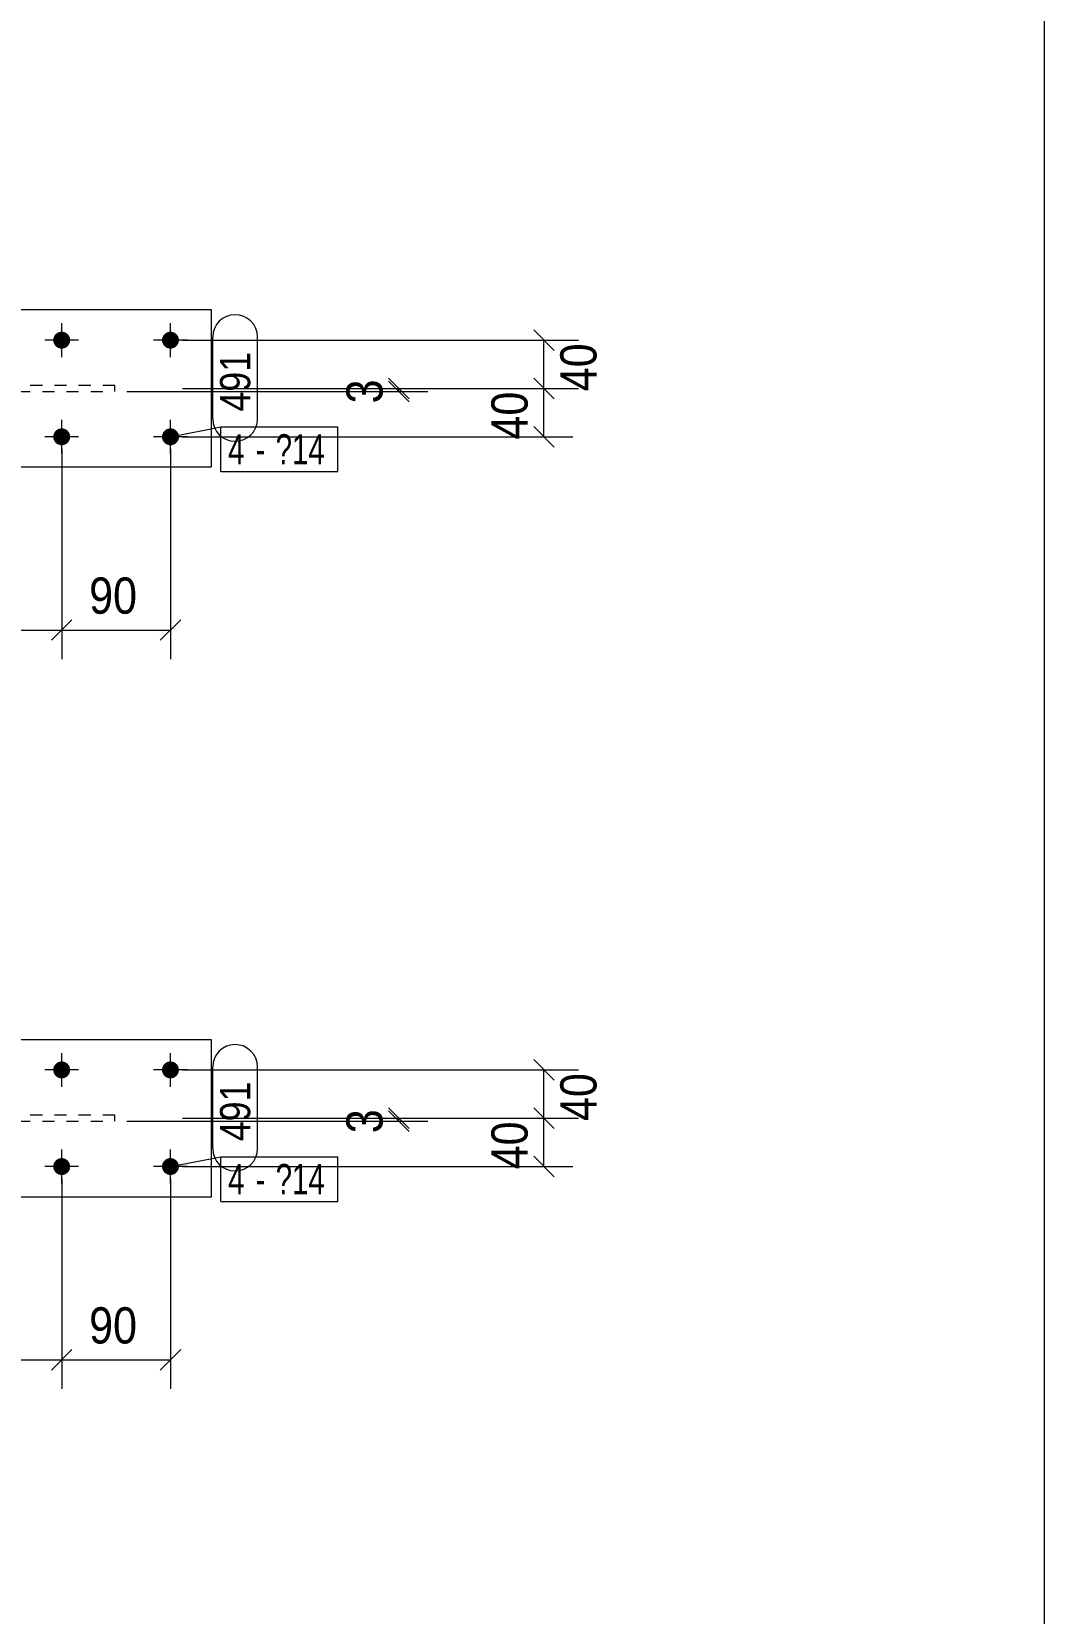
# Model space of a CAD drawing. Header units: millimetres. Extents: x 2 to 579, y 1 to 825.
# Drawn here: x 495.2 to 579, y 528.3 to 659.2 of the extents above; entities that cross this region are included whole.
import ezdxf

# ---------------------------------------------------------------- set-up
doc = ezdxf.new("R2010")
doc.units = ezdxf.units.MM
doc.linetypes.add('XKITLINE00', pattern=[0])
doc.linetypes.add('XKITLINE01', pattern=[4, 1, -1, 1, -1])
for name, color, linetype, lineweight in [('Bolt', 3, 'Continuous', 0), ('BoltMark', 7, 'Continuous', 0), ('Dimensions', 7, 'Continuous', 0), ('DrawingSheet', 5, 'Continuous', 0), ('Part', 2, 'Continuous', 0), ('PartMark', 7, 'Continuous', 0)]:
    doc.layers.add(name, color=color, linetype=linetype, lineweight=lineweight)
doc.styles.add('ARIAL', font='ARIAL.TTF')
doc.styles.add('ARIAL_NARROW', font='ARIALN.TTF')

# ---------------------------------------------------------------- blocks, each defined once
blk = doc.blocks.new('*A82')
at = {"layer": 'Bolt'}
for points in [[(497.67, 632.98), (497.63, 632.98), (497.6, 632.98), (497.56, 632.99), (497.53, 633), (497.5, 633.01), (497.46, 633.02), (497.43, 633.03), (497.4, 633.04), (497.37, 633.06), (497.34, 633.08), (497.31, 633.09), (497.28, 633.11), (497.26, 633.13), (497.23, 633.16), (497.21, 633.18), (497.18, 633.21), (497.16, 633.23), (497.14, 633.26), (497.12, 633.29), (497.1, 633.32), (497.08, 633.35), (497.07, 633.38), (497.05, 633.41), (497.04, 633.44), (497.03, 633.47), (497.02, 633.51), (497.01, 633.54), (497.01, 633.57), (497, 633.61), (497, 633.64), (497, 633.68), (497, 633.71), (497, 633.74), (497.01, 633.78), (497.01, 633.81), (497.02, 633.85), (497.03, 633.88), (497.04, 633.91), (497.05, 633.94), (497.07, 633.98), (497.08, 634.01), (497.1, 634.04), (497.12, 634.06), (497.14, 634.09), (497.16, 634.12), (497.18, 634.15), (497.21, 634.17), (497.23, 634.19), (497.26, 634.22), (497.28, 634.24), (497.31, 634.26), (497.34, 634.28), (497.37, 634.29), (497.4, 634.31), (497.43, 634.32), (497.46, 634.33), (497.5, 634.35), (497.53, 634.35), (497.56, 634.36), (497.6, 634.37), (497.63, 634.37), (497.67, 634.37), (497.7, 634.38), (497.73, 634.37), (497.77, 634.37), (497.8, 634.37), (497.84, 634.36), (497.87, 634.35), (497.9, 634.35), (497.94, 634.33), (497.97, 634.32), (498, 634.31), (498.03, 634.29), (498.06, 634.28), (498.09, 634.26), (498.12, 634.24), (498.14, 634.22), (498.17, 634.19), (498.19, 634.17), (498.22, 634.15), (498.24, 634.12), (498.26, 634.09), (498.28, 634.06), (498.3, 634.04), (498.32, 634.01), (498.33, 633.98), (498.35, 633.94), (498.36, 633.91), (498.37, 633.88), (498.38, 633.85), (498.39, 633.81), (498.39, 633.78), (498.4, 633.74), (498.4, 633.71), (498.4, 633.68), (498.4, 633.64), (498.4, 633.61), (498.39, 633.57), (498.39, 633.54), (498.38, 633.51), (498.37, 633.47), (498.36, 633.44), (498.35, 633.41), (498.33, 633.38), (498.32, 633.35), (498.3, 633.32), (498.28, 633.29), (498.26, 633.26), (498.24, 633.23), (498.22, 633.21), (498.19, 633.18), (498.17, 633.16), (498.14, 633.13), (498.12, 633.11), (498.09, 633.09), (498.06, 633.08), (498.03, 633.06), (498, 633.04), (497.97, 633.03), (497.94, 633.02), (497.9, 633.01), (497.87, 633), (497.84, 632.99), (497.8, 632.98), (497.77, 632.98), (497.73, 632.98), (497.7, 632.98)], [(506.67, 632.98), (506.63, 632.98), (506.6, 632.98), (506.56, 632.99), (506.53, 633), (506.5, 633.01), (506.46, 633.02), (506.43, 633.03), (506.4, 633.04), (506.37, 633.06), (506.34, 633.08), (506.31, 633.09), (506.28, 633.11), (506.26, 633.13), (506.23, 633.16), (506.21, 633.18), (506.18, 633.21), (506.16, 633.23), (506.14, 633.26), (506.12, 633.29), (506.1, 633.32), (506.08, 633.35), (506.07, 633.38), (506.05, 633.41), (506.04, 633.44), (506.03, 633.47), (506.02, 633.51), (506.01, 633.54), (506.01, 633.57), (506, 633.61), (506, 633.64), (506, 633.68), (506, 633.71), (506, 633.74), (506.01, 633.78), (506.01, 633.81), (506.02, 633.85), (506.03, 633.88), (506.04, 633.91), (506.05, 633.94), (506.07, 633.98), (506.08, 634.01), (506.1, 634.04), (506.12, 634.06), (506.14, 634.09), (506.16, 634.12), (506.18, 634.15), (506.21, 634.17), (506.23, 634.19), (506.26, 634.22), (506.28, 634.24), (506.31, 634.26), (506.34, 634.28), (506.37, 634.29), (506.4, 634.31), (506.43, 634.32), (506.46, 634.33), (506.5, 634.35), (506.53, 634.35), (506.56, 634.36), (506.6, 634.37), (506.63, 634.37), (506.67, 634.37), (506.7, 634.38), (506.73, 634.37), (506.77, 634.37), (506.8, 634.37), (506.84, 634.36), (506.87, 634.35), (506.9, 634.35), (506.94, 634.33), (506.97, 634.32), (507, 634.31), (507.03, 634.29), (507.06, 634.28), (507.09, 634.26), (507.12, 634.24), (507.14, 634.22), (507.17, 634.19), (507.19, 634.17), (507.22, 634.15), (507.24, 634.12), (507.26, 634.09), (507.28, 634.06), (507.3, 634.04), (507.32, 634.01), (507.33, 633.98), (507.35, 633.94), (507.36, 633.91), (507.37, 633.88), (507.38, 633.85), (507.39, 633.81), (507.39, 633.78), (507.4, 633.74), (507.4, 633.71), (507.4, 633.68), (507.4, 633.64), (507.4, 633.61), (507.39, 633.57), (507.39, 633.54), (507.38, 633.51), (507.37, 633.47), (507.36, 633.44), (507.35, 633.41), (507.33, 633.38), (507.32, 633.35), (507.3, 633.32), (507.28, 633.29), (507.26, 633.26), (507.24, 633.23), (507.22, 633.21), (507.19, 633.18), (507.17, 633.16), (507.14, 633.13), (507.12, 633.11), (507.09, 633.09), (507.06, 633.08), (507.03, 633.06), (507, 633.04), (506.97, 633.03), (506.94, 633.02), (506.9, 633.01), (506.87, 633), (506.84, 632.99), (506.8, 632.98), (506.77, 632.98), (506.73, 632.98), (506.7, 632.98)], [(497.67, 624.98), (497.63, 624.98), (497.6, 624.98), (497.56, 624.99), (497.53, 625), (497.5, 625.01), (497.46, 625.02), (497.43, 625.03), (497.4, 625.04), (497.37, 625.06), (497.34, 625.08), (497.31, 625.09), (497.28, 625.11), (497.26, 625.13), (497.23, 625.16), (497.21, 625.18), (497.18, 625.21), (497.16, 625.23), (497.14, 625.26), (497.12, 625.29), (497.1, 625.32), (497.08, 625.35), (497.07, 625.38), (497.05, 625.41), (497.04, 625.44), (497.03, 625.47), (497.02, 625.51), (497.01, 625.54), (497.01, 625.57), (497, 625.61), (497, 625.64), (497, 625.68), (497, 625.71), (497, 625.74), (497.01, 625.78), (497.01, 625.81), (497.02, 625.85), (497.03, 625.88), (497.04, 625.91), (497.05, 625.94), (497.07, 625.98), (497.08, 626.01), (497.1, 626.04), (497.12, 626.06), (497.14, 626.09), (497.16, 626.12), (497.18, 626.15), (497.21, 626.17), (497.23, 626.19), (497.26, 626.22), (497.28, 626.24), (497.31, 626.26), (497.34, 626.28), (497.37, 626.29), (497.4, 626.31), (497.43, 626.32), (497.46, 626.33), (497.5, 626.35), (497.53, 626.35), (497.56, 626.36), (497.6, 626.37), (497.63, 626.37), (497.67, 626.37), (497.7, 626.38), (497.73, 626.37), (497.77, 626.37), (497.8, 626.37), (497.84, 626.36), (497.87, 626.35), (497.9, 626.35), (497.94, 626.33), (497.97, 626.32), (498, 626.31), (498.03, 626.29), (498.06, 626.28), (498.09, 626.26), (498.12, 626.24), (498.14, 626.22), (498.17, 626.19), (498.19, 626.17), (498.22, 626.15), (498.24, 626.12), (498.26, 626.09), (498.28, 626.06), (498.3, 626.04), (498.32, 626.01), (498.33, 625.98), (498.35, 625.94), (498.36, 625.91), (498.37, 625.88), (498.38, 625.85), (498.39, 625.81), (498.39, 625.78), (498.4, 625.74), (498.4, 625.71), (498.4, 625.68), (498.4, 625.64), (498.4, 625.61), (498.39, 625.57), (498.39, 625.54), (498.38, 625.51), (498.37, 625.47), (498.36, 625.44), (498.35, 625.41), (498.33, 625.38), (498.32, 625.35), (498.3, 625.32), (498.28, 625.29), (498.26, 625.26), (498.24, 625.23), (498.22, 625.21), (498.19, 625.18), (498.17, 625.16), (498.14, 625.13), (498.12, 625.11), (498.09, 625.09), (498.06, 625.08), (498.03, 625.06), (498, 625.04), (497.97, 625.03), (497.94, 625.02), (497.9, 625.01), (497.87, 625), (497.84, 624.99), (497.8, 624.98), (497.77, 624.98), (497.73, 624.98), (497.7, 624.98)], [(506.67, 624.98), (506.63, 624.98), (506.6, 624.98), (506.56, 624.99), (506.53, 625), (506.5, 625.01), (506.46, 625.02), (506.43, 625.03), (506.4, 625.04), (506.37, 625.06), (506.34, 625.08), (506.31, 625.09), (506.28, 625.11), (506.26, 625.13), (506.23, 625.16), (506.21, 625.18), (506.18, 625.21), (506.16, 625.23), (506.14, 625.26), (506.12, 625.29), (506.1, 625.32), (506.08, 625.35), (506.07, 625.38), (506.05, 625.41), (506.04, 625.44), (506.03, 625.47), (506.02, 625.51), (506.01, 625.54), (506.01, 625.57), (506, 625.61), (506, 625.64), (506, 625.68), (506, 625.71), (506, 625.74), (506.01, 625.78), (506.01, 625.81), (506.02, 625.85), (506.03, 625.88), (506.04, 625.91), (506.05, 625.94), (506.07, 625.98), (506.08, 626.01), (506.1, 626.04), (506.12, 626.06), (506.14, 626.09), (506.16, 626.12), (506.18, 626.15), (506.21, 626.17), (506.23, 626.19), (506.26, 626.22), (506.28, 626.24), (506.31, 626.26), (506.34, 626.28), (506.37, 626.29), (506.4, 626.31), (506.43, 626.32), (506.46, 626.33), (506.5, 626.35), (506.53, 626.35), (506.56, 626.36), (506.6, 626.37), (506.63, 626.37), (506.67, 626.37), (506.7, 626.38), (506.73, 626.37), (506.77, 626.37), (506.8, 626.37), (506.84, 626.36), (506.87, 626.35), (506.9, 626.35), (506.94, 626.33), (506.97, 626.32), (507, 626.31), (507.03, 626.29), (507.06, 626.28), (507.09, 626.26), (507.12, 626.24), (507.14, 626.22), (507.17, 626.19), (507.19, 626.17), (507.22, 626.15), (507.24, 626.12), (507.26, 626.09), (507.28, 626.06), (507.3, 626.04), (507.32, 626.01), (507.33, 625.98), (507.35, 625.94), (507.36, 625.91), (507.37, 625.88), (507.38, 625.85), (507.39, 625.81), (507.39, 625.78), (507.4, 625.74), (507.4, 625.71), (507.4, 625.68), (507.4, 625.64), (507.4, 625.61), (507.39, 625.57), (507.39, 625.54), (507.38, 625.51), (507.37, 625.47), (507.36, 625.44), (507.35, 625.41), (507.33, 625.38), (507.32, 625.35), (507.3, 625.32), (507.28, 625.29), (507.26, 625.26), (507.24, 625.23), (507.22, 625.21), (507.19, 625.18), (507.17, 625.16), (507.14, 625.13), (507.12, 625.11), (507.09, 625.09), (507.06, 625.08), (507.03, 625.06), (507, 625.04), (506.97, 625.03), (506.94, 625.02), (506.9, 625.01), (506.87, 625), (506.84, 624.99), (506.8, 624.98), (506.77, 624.98), (506.73, 624.98), (506.7, 624.98)]]:
    blk.add_hatch(color=3, dxfattribs=at).paths.add_polyline_path(points, flags=17)
at = {"layer": 'Bolt', "color": 3, "linetype": 'XKITLINE00', "lineweight": 0}
for p, q in [((497.7, 632.28), (497.7, 635.08)), ((506.7, 632.28), (506.7, 635.08)), ((499.1, 633.68), (496.3, 633.68)), ((508.1, 633.68), (505.3, 633.68)), ((497.7, 624.28), (497.7, 627.08)), ((506.7, 624.28), (506.7, 627.08)), ((499.1, 625.68), (496.3, 625.68)), ((508.1, 625.68), (505.3, 625.68))]:
    blk.add_line(p, q, dxfattribs=at)
blk = doc.blocks.new('*A85')
at = {"layer": 'Part', "color": 2, "linetype": 'XKITLINE00', "lineweight": 0}
for p, q in [((510.1, 636.18), (492.1, 636.18)), ((510.1, 623.18), (510.1, 636.18)), ((492.1, 623.18), (510.1, 623.18))]:
    blk.add_line(p, q, dxfattribs=at)
at = {"layer": 'Part', "color": 7, "linetype": 'XKITLINE01', "lineweight": 0}
blk.add_line((492.1, 636.18), (492.1, 623.18), dxfattribs=at)
blk = doc.blocks.new('*A86')
at = {"layer": 'Part', "color": 7, "linetype": 'XKITLINE01', "lineweight": 0}
for p, q in [((502.1, 629.93), (492.1, 629.93)), ((492.1, 629.43), (492.1, 629.93)), ((502.1, 629.43), (502.1, 629.93)), ((492.1, 629.43), (502.1, 629.43))]:
    blk.add_line(p, q, dxfattribs=at)
blk = doc.blocks.new('*A104')
at = {"layer": 'Bolt'}
for points in [[(497.67, 572.56), (497.63, 572.56), (497.6, 572.57), (497.56, 572.57), (497.53, 572.58), (497.5, 572.59), (497.46, 572.6), (497.43, 572.61), (497.4, 572.63), (497.37, 572.64), (497.34, 572.66), (497.31, 572.68), (497.28, 572.7), (497.26, 572.72), (497.23, 572.74), (497.21, 572.76), (497.18, 572.79), (497.16, 572.82), (497.14, 572.84), (497.12, 572.87), (497.1, 572.9), (497.08, 572.93), (497.07, 572.96), (497.05, 572.99), (497.04, 573.02), (497.03, 573.06), (497.02, 573.09), (497.01, 573.12), (497.01, 573.16), (497, 573.19), (497, 573.22), (497, 573.26), (497, 573.29), (497, 573.33), (497.01, 573.36), (497.01, 573.4), (497.02, 573.43), (497.03, 573.46), (497.04, 573.5), (497.05, 573.53), (497.07, 573.56), (497.08, 573.59), (497.1, 573.62), (497.12, 573.65), (497.14, 573.68), (497.16, 573.7), (497.18, 573.73), (497.21, 573.75), (497.23, 573.78), (497.26, 573.8), (497.28, 573.82), (497.31, 573.84), (497.34, 573.86), (497.37, 573.88), (497.4, 573.89), (497.43, 573.91), (497.46, 573.92), (497.5, 573.93), (497.53, 573.94), (497.56, 573.95), (497.6, 573.95), (497.63, 573.96), (497.67, 573.96), (497.7, 573.96), (497.73, 573.96), (497.77, 573.96), (497.8, 573.95), (497.84, 573.95), (497.87, 573.94), (497.9, 573.93), (497.94, 573.92), (497.97, 573.91), (498, 573.89), (498.03, 573.88), (498.06, 573.86), (498.09, 573.84), (498.12, 573.82), (498.14, 573.8), (498.17, 573.78), (498.19, 573.75), (498.22, 573.73), (498.24, 573.7), (498.26, 573.68), (498.28, 573.65), (498.3, 573.62), (498.32, 573.59), (498.33, 573.56), (498.35, 573.53), (498.36, 573.5), (498.37, 573.46), (498.38, 573.43), (498.39, 573.4), (498.39, 573.36), (498.4, 573.33), (498.4, 573.29), (498.4, 573.26), (498.4, 573.22), (498.4, 573.19), (498.39, 573.16), (498.39, 573.12), (498.38, 573.09), (498.37, 573.06), (498.36, 573.02), (498.35, 572.99), (498.33, 572.96), (498.32, 572.93), (498.3, 572.9), (498.28, 572.87), (498.26, 572.84), (498.24, 572.82), (498.22, 572.79), (498.19, 572.76), (498.17, 572.74), (498.14, 572.72), (498.12, 572.7), (498.09, 572.68), (498.06, 572.66), (498.03, 572.64), (498, 572.63), (497.97, 572.61), (497.94, 572.6), (497.9, 572.59), (497.87, 572.58), (497.84, 572.57), (497.8, 572.57), (497.77, 572.56), (497.73, 572.56), (497.7, 572.56)], [(506.67, 572.56), (506.63, 572.56), (506.6, 572.57), (506.56, 572.57), (506.53, 572.58), (506.5, 572.59), (506.46, 572.6), (506.43, 572.61), (506.4, 572.63), (506.37, 572.64), (506.34, 572.66), (506.31, 572.68), (506.28, 572.7), (506.26, 572.72), (506.23, 572.74), (506.21, 572.76), (506.18, 572.79), (506.16, 572.82), (506.14, 572.84), (506.12, 572.87), (506.1, 572.9), (506.08, 572.93), (506.07, 572.96), (506.05, 572.99), (506.04, 573.02), (506.03, 573.06), (506.02, 573.09), (506.01, 573.12), (506.01, 573.16), (506, 573.19), (506, 573.22), (506, 573.26), (506, 573.29), (506, 573.33), (506.01, 573.36), (506.01, 573.4), (506.02, 573.43), (506.03, 573.46), (506.04, 573.5), (506.05, 573.53), (506.07, 573.56), (506.08, 573.59), (506.1, 573.62), (506.12, 573.65), (506.14, 573.68), (506.16, 573.7), (506.18, 573.73), (506.21, 573.75), (506.23, 573.78), (506.26, 573.8), (506.28, 573.82), (506.31, 573.84), (506.34, 573.86), (506.37, 573.88), (506.4, 573.89), (506.43, 573.91), (506.46, 573.92), (506.5, 573.93), (506.53, 573.94), (506.56, 573.95), (506.6, 573.95), (506.63, 573.96), (506.67, 573.96), (506.7, 573.96), (506.73, 573.96), (506.77, 573.96), (506.8, 573.95), (506.84, 573.95), (506.87, 573.94), (506.9, 573.93), (506.94, 573.92), (506.97, 573.91), (507, 573.89), (507.03, 573.88), (507.06, 573.86), (507.09, 573.84), (507.12, 573.82), (507.14, 573.8), (507.17, 573.78), (507.19, 573.75), (507.22, 573.73), (507.24, 573.7), (507.26, 573.68), (507.28, 573.65), (507.3, 573.62), (507.32, 573.59), (507.33, 573.56), (507.35, 573.53), (507.36, 573.5), (507.37, 573.46), (507.38, 573.43), (507.39, 573.4), (507.39, 573.36), (507.4, 573.33), (507.4, 573.29), (507.4, 573.26), (507.4, 573.22), (507.4, 573.19), (507.39, 573.16), (507.39, 573.12), (507.38, 573.09), (507.37, 573.06), (507.36, 573.02), (507.35, 572.99), (507.33, 572.96), (507.32, 572.93), (507.3, 572.9), (507.28, 572.87), (507.26, 572.84), (507.24, 572.82), (507.22, 572.79), (507.19, 572.76), (507.17, 572.74), (507.14, 572.72), (507.12, 572.7), (507.09, 572.68), (507.06, 572.66), (507.03, 572.64), (507, 572.63), (506.97, 572.61), (506.94, 572.6), (506.9, 572.59), (506.87, 572.58), (506.84, 572.57), (506.8, 572.57), (506.77, 572.56), (506.73, 572.56), (506.7, 572.56)], [(497.67, 564.56), (497.63, 564.56), (497.6, 564.57), (497.56, 564.57), (497.53, 564.58), (497.5, 564.59), (497.46, 564.6), (497.43, 564.61), (497.4, 564.63), (497.37, 564.64), (497.34, 564.66), (497.31, 564.68), (497.28, 564.7), (497.26, 564.72), (497.23, 564.74), (497.21, 564.76), (497.18, 564.79), (497.16, 564.82), (497.14, 564.84), (497.12, 564.87), (497.1, 564.9), (497.08, 564.93), (497.07, 564.96), (497.05, 564.99), (497.04, 565.02), (497.03, 565.06), (497.02, 565.09), (497.01, 565.12), (497.01, 565.16), (497, 565.19), (497, 565.22), (497, 565.26), (497, 565.29), (497, 565.33), (497.01, 565.36), (497.01, 565.4), (497.02, 565.43), (497.03, 565.46), (497.04, 565.5), (497.05, 565.53), (497.07, 565.56), (497.08, 565.59), (497.1, 565.62), (497.12, 565.65), (497.14, 565.68), (497.16, 565.7), (497.18, 565.73), (497.21, 565.75), (497.23, 565.78), (497.26, 565.8), (497.28, 565.82), (497.31, 565.84), (497.34, 565.86), (497.37, 565.88), (497.4, 565.89), (497.43, 565.91), (497.46, 565.92), (497.5, 565.93), (497.53, 565.94), (497.56, 565.95), (497.6, 565.95), (497.63, 565.96), (497.67, 565.96), (497.7, 565.96), (497.73, 565.96), (497.77, 565.96), (497.8, 565.95), (497.84, 565.95), (497.87, 565.94), (497.9, 565.93), (497.94, 565.92), (497.97, 565.91), (498, 565.89), (498.03, 565.88), (498.06, 565.86), (498.09, 565.84), (498.12, 565.82), (498.14, 565.8), (498.17, 565.78), (498.19, 565.75), (498.22, 565.73), (498.24, 565.7), (498.26, 565.68), (498.28, 565.65), (498.3, 565.62), (498.32, 565.59), (498.33, 565.56), (498.35, 565.53), (498.36, 565.5), (498.37, 565.46), (498.38, 565.43), (498.39, 565.4), (498.39, 565.36), (498.4, 565.33), (498.4, 565.29), (498.4, 565.26), (498.4, 565.22), (498.4, 565.19), (498.39, 565.16), (498.39, 565.12), (498.38, 565.09), (498.37, 565.06), (498.36, 565.02), (498.35, 564.99), (498.33, 564.96), (498.32, 564.93), (498.3, 564.9), (498.28, 564.87), (498.26, 564.84), (498.24, 564.82), (498.22, 564.79), (498.19, 564.76), (498.17, 564.74), (498.14, 564.72), (498.12, 564.7), (498.09, 564.68), (498.06, 564.66), (498.03, 564.64), (498, 564.63), (497.97, 564.61), (497.94, 564.6), (497.9, 564.59), (497.87, 564.58), (497.84, 564.57), (497.8, 564.57), (497.77, 564.56), (497.73, 564.56), (497.7, 564.56)], [(506.67, 564.56), (506.63, 564.56), (506.6, 564.57), (506.56, 564.57), (506.53, 564.58), (506.5, 564.59), (506.46, 564.6), (506.43, 564.61), (506.4, 564.63), (506.37, 564.64), (506.34, 564.66), (506.31, 564.68), (506.28, 564.7), (506.26, 564.72), (506.23, 564.74), (506.21, 564.76), (506.18, 564.79), (506.16, 564.82), (506.14, 564.84), (506.12, 564.87), (506.1, 564.9), (506.08, 564.93), (506.07, 564.96), (506.05, 564.99), (506.04, 565.02), (506.03, 565.06), (506.02, 565.09), (506.01, 565.12), (506.01, 565.16), (506, 565.19), (506, 565.22), (506, 565.26), (506, 565.29), (506, 565.33), (506.01, 565.36), (506.01, 565.4), (506.02, 565.43), (506.03, 565.46), (506.04, 565.5), (506.05, 565.53), (506.07, 565.56), (506.08, 565.59), (506.1, 565.62), (506.12, 565.65), (506.14, 565.68), (506.16, 565.7), (506.18, 565.73), (506.21, 565.75), (506.23, 565.78), (506.26, 565.8), (506.28, 565.82), (506.31, 565.84), (506.34, 565.86), (506.37, 565.88), (506.4, 565.89), (506.43, 565.91), (506.46, 565.92), (506.5, 565.93), (506.53, 565.94), (506.56, 565.95), (506.6, 565.95), (506.63, 565.96), (506.67, 565.96), (506.7, 565.96), (506.73, 565.96), (506.77, 565.96), (506.8, 565.95), (506.84, 565.95), (506.87, 565.94), (506.9, 565.93), (506.94, 565.92), (506.97, 565.91), (507, 565.89), (507.03, 565.88), (507.06, 565.86), (507.09, 565.84), (507.12, 565.82), (507.14, 565.8), (507.17, 565.78), (507.19, 565.75), (507.22, 565.73), (507.24, 565.7), (507.26, 565.68), (507.28, 565.65), (507.3, 565.62), (507.32, 565.59), (507.33, 565.56), (507.35, 565.53), (507.36, 565.5), (507.37, 565.46), (507.38, 565.43), (507.39, 565.4), (507.39, 565.36), (507.4, 565.33), (507.4, 565.29), (507.4, 565.26), (507.4, 565.22), (507.4, 565.19), (507.39, 565.16), (507.39, 565.12), (507.38, 565.09), (507.37, 565.06), (507.36, 565.02), (507.35, 564.99), (507.33, 564.96), (507.32, 564.93), (507.3, 564.9), (507.28, 564.87), (507.26, 564.84), (507.24, 564.82), (507.22, 564.79), (507.19, 564.76), (507.17, 564.74), (507.14, 564.72), (507.12, 564.7), (507.09, 564.68), (507.06, 564.66), (507.03, 564.64), (507, 564.63), (506.97, 564.61), (506.94, 564.6), (506.9, 564.59), (506.87, 564.58), (506.84, 564.57), (506.8, 564.57), (506.77, 564.56), (506.73, 564.56), (506.7, 564.56)]]:
    blk.add_hatch(color=3, dxfattribs=at).paths.add_polyline_path(points, flags=17)
at = {"layer": 'Bolt', "color": 3, "linetype": 'XKITLINE00', "lineweight": 0}
for p, q in [((497.7, 571.86), (497.7, 574.66)), ((506.7, 571.86), (506.7, 574.66)), ((499.1, 573.26), (496.3, 573.26)), ((508.1, 573.26), (505.3, 573.26)), ((497.7, 563.86), (497.7, 566.66)), ((506.7, 563.86), (506.7, 566.66)), ((499.1, 565.26), (496.3, 565.26)), ((508.1, 565.26), (505.3, 565.26))]:
    blk.add_line(p, q, dxfattribs=at)
blk = doc.blocks.new('*A109')
at = {"layer": 'Part', "color": 2, "linetype": 'XKITLINE00', "lineweight": 0}
for p, q in [((510.1, 575.76), (492.1, 575.76)), ((510.1, 562.76), (510.1, 575.76)), ((492.1, 562.76), (510.1, 562.76))]:
    blk.add_line(p, q, dxfattribs=at)
at = {"layer": 'Part', "color": 7, "linetype": 'XKITLINE01', "lineweight": 0}
blk.add_line((492.1, 575.76), (492.1, 562.76), dxfattribs=at)
blk = doc.blocks.new('*A111')
at = {"layer": 'Part', "color": 7, "linetype": 'XKITLINE01', "lineweight": 0}
for p, q in [((502.1, 569.51), (492.1, 569.51)), ((492.1, 569.01), (492.1, 569.51)), ((492.1, 569.01), (502.1, 569.01)), ((502.1, 569.01), (502.1, 569.51))]:
    blk.add_line(p, q, dxfattribs=at)
blk = doc.blocks.new('*A120')
at = {"layer": 'DrawingSheet', "color": 5, "linetype": 'XKITLINE00', "lineweight": 0}
blk.add_line((579, 5), (579, 825), dxfattribs=at)
blk = doc.blocks.new('*A219')
at = {"layer": 'Dimensions', "color": 7, "linetype": 'XKITLINE00', "lineweight": 0}
for p, q in [((469.6, 624.68), (469.6, 607.28)), ((497.7, 624.68), (497.7, 607.28)), ((470.45, 610.52), (468.75, 608.83)), ((498.55, 610.52), (496.85, 608.83)), ((469.6, 609.68), (497.7, 609.68))]:
    blk.add_line(p, q, dxfattribs=at)
at = {"layer": 'Dimensions', "color": 3}
for p in [(469.6, 609.68), (497.7, 609.68)]:
    blk.add_point(p, dxfattribs=at)
at = {"layer": 'Dimensions', "color": 3, "style": 'ARIAL', "width": 0.85}
blk.add_text('281', height=3, dxfattribs=at).set_placement((480.31, 611.03))
blk = doc.blocks.new('*A220')
at = {"layer": 'Dimensions', "color": 7, "linetype": 'XKITLINE00', "lineweight": 0}
for p, q in [((497.7, 624.68), (497.7, 607.28)), ((506.7, 624.68), (506.7, 607.28)), ((498.55, 610.52), (496.85, 608.83)), ((507.55, 610.52), (505.85, 608.83)), ((497.7, 609.68), (506.7, 609.68))]:
    blk.add_line(p, q, dxfattribs=at)
at = {"layer": 'Dimensions', "color": 3}
for p in [(497.7, 609.68), (506.7, 609.68)]:
    blk.add_point(p, dxfattribs=at)
at = {"layer": 'Dimensions', "color": 3, "style": 'ARIAL', "width": 0.85}
blk.add_text('90', height=3, dxfattribs=at).set_placement((499.97, 611.03))
blk = doc.blocks.new('*A221')
at = {"layer": 'Dimensions', "color": 7, "linetype": 'XKITLINE00', "lineweight": 0}
for p, q in [((536.75, 630.52), (538.45, 628.83)), ((507.7, 629.68), (540, 629.68)), ((537.6, 625.68), (537.6, 629.68)), ((536.75, 626.52), (538.45, 624.83)), ((507.7, 625.68), (540, 625.68))]:
    blk.add_line(p, q, dxfattribs=at)
at = {"layer": 'Dimensions', "color": 3}
for p in [(537.6, 629.68), (537.6, 625.68)]:
    blk.add_point(p, dxfattribs=at)
at = {"layer": 'Dimensions', "color": 3, "style": 'ARIAL', "width": 0.85}
blk.add_text('40', height=3, rotation=90.0002, dxfattribs=at).set_placement((536.25, 625.45))
blk = doc.blocks.new('*A222')
at = {"layer": 'Dimensions', "color": 7, "linetype": 'XKITLINE00', "lineweight": 0}
for p, q in [((536.75, 634.52), (538.45, 632.83)), ((507.7, 633.68), (540.45, 633.68)), ((537.6, 629.68), (537.6, 633.68)), ((536.75, 630.52), (538.45, 628.83)), ((507.7, 629.68), (540.45, 629.68))]:
    blk.add_line(p, q, dxfattribs=at)
at = {"layer": 'Dimensions', "color": 3}
for p in [(537.6, 633.68), (537.6, 629.68)]:
    blk.add_point(p, dxfattribs=at)
at = {"layer": 'Dimensions', "color": 3, "style": 'ARIAL', "width": 0.85}
blk.add_text('40', height=3, rotation=90.0002, dxfattribs=at).set_placement((541.95, 629.45))
blk = doc.blocks.new('*A223')
at = {"layer": 'Dimensions', "color": 7, "linetype": 'XKITLINE00', "lineweight": 0}
for p, q in [((524.75, 630.52), (526.45, 628.83)), ((524.75, 630.27), (526.45, 628.58)), ((503.1, 629.43), (528, 629.43)), ((507.7, 629.68), (528, 629.68)), ((525.6, 629.43), (525.6, 629.68))]:
    blk.add_line(p, q, dxfattribs=at)
at = {"layer": 'Dimensions', "color": 3}
for p in [(525.6, 629.68), (525.6, 629.43)]:
    blk.add_point(p, dxfattribs=at)
at = {"layer": 'Dimensions', "color": 3, "style": 'ARIAL', "width": 0.85}
blk.add_text('3', height=3, rotation=90.0002, dxfattribs=at).set_placement((524.25, 628.44))
blk = doc.blocks.new('*A224')
at = {"layer": 'BoltMark', "color": 7, "linetype": 'XKITLINE00', "lineweight": 0}
for p, q in [((506.7, 625.68), (510.87, 626.49)), ((510.87, 626.49), (520.56, 626.49)), ((510.87, 622.79), (510.87, 626.49)), ((520.56, 622.79), (520.56, 626.49)), ((510.87, 622.79), (520.56, 622.79))]:
    blk.add_line(p, q, dxfattribs=at)
at = {"layer": 'BoltMark', "color": 3, "style": 'ARIAL_NARROW', "width": 0.85}
for s, p in [('4', (511.47, 623.39)), ('?14', (515.4, 623.39)), ('-', (513.74, 623.39))]:
    blk.add_text(s, height=2.5, dxfattribs=at).set_placement(p)
blk = doc.blocks.new('*A226')
at = {"layer": 'PartMark', "color": 7, "linetype": 'XKITLINE00', "lineweight": 0}
for p, q in [((510.2, 627.16), (510.2, 633.93)), ((513.9, 627.16), (513.9, 633.93))]:
    blk.add_line(p, q, dxfattribs=at)
for centre, start, end in [((512.05, 633.93), 0, 180), ((512.05, 627.16), 180, 0)]:
    blk.add_arc(centre, 1.85, start, end, dxfattribs=at)
at = {"layer": 'PartMark', "color": 3, "style": 'ARIAL', "width": 0.85}
blk.add_text('491', height=2.5, rotation=90.0002, dxfattribs=at).set_placement((513.3, 627.76))
blk = doc.blocks.new('*A265')
at = {"layer": 'Dimensions', "color": 7, "linetype": 'XKITLINE00', "lineweight": 0}
for p, q in [((497.7, 564.26), (497.7, 546.86)), ((469.6, 563.06), (469.6, 546.86)), ((470.45, 550.11), (468.75, 548.41)), ((498.55, 550.11), (496.85, 548.41)), ((469.6, 549.26), (497.7, 549.26))]:
    blk.add_line(p, q, dxfattribs=at)
at = {"layer": 'Dimensions', "color": 3}
for p in [(469.6, 549.26), (497.7, 549.26)]:
    blk.add_point(p, dxfattribs=at)
at = {"layer": 'Dimensions', "color": 3, "style": 'ARIAL', "width": 0.85}
blk.add_text('281', height=3, dxfattribs=at).set_placement((480.31, 550.61))
blk = doc.blocks.new('*A266')
at = {"layer": 'Dimensions', "color": 7, "linetype": 'XKITLINE00', "lineweight": 0}
for p, q in [((497.7, 564.26), (497.7, 546.86)), ((506.7, 564.26), (506.7, 546.86)), ((498.55, 550.11), (496.85, 548.41)), ((507.55, 550.11), (505.85, 548.41)), ((497.7, 549.26), (506.7, 549.26))]:
    blk.add_line(p, q, dxfattribs=at)
at = {"layer": 'Dimensions', "color": 3}
for p in [(497.7, 549.26), (506.7, 549.26)]:
    blk.add_point(p, dxfattribs=at)
at = {"layer": 'Dimensions', "color": 3, "style": 'ARIAL', "width": 0.85}
blk.add_text('90', height=3, dxfattribs=at).set_placement((499.97, 550.61))
blk = doc.blocks.new('*A269')
at = {"layer": 'Dimensions', "color": 7, "linetype": 'XKITLINE00', "lineweight": 0}
for p, q in [((536.75, 570.11), (538.45, 568.41)), ((507.7, 569.26), (540, 569.26)), ((537.6, 565.26), (537.6, 569.26)), ((536.75, 566.11), (538.45, 564.41)), ((507.7, 565.26), (540, 565.26))]:
    blk.add_line(p, q, dxfattribs=at)
at = {"layer": 'Dimensions', "color": 3}
for p in [(537.6, 569.26), (537.6, 565.26)]:
    blk.add_point(p, dxfattribs=at)
at = {"layer": 'Dimensions', "color": 3, "style": 'ARIAL', "width": 0.85}
blk.add_text('40', height=3, rotation=90.0002, dxfattribs=at).set_placement((536.25, 565.03))
blk = doc.blocks.new('*A270')
at = {"layer": 'Dimensions', "color": 7, "linetype": 'XKITLINE00', "lineweight": 0}
for p, q in [((536.75, 574.11), (538.45, 572.41)), ((507.7, 573.26), (540.45, 573.26)), ((537.6, 569.26), (537.6, 573.26)), ((536.75, 570.11), (538.45, 568.41)), ((507.7, 569.26), (540.45, 569.26))]:
    blk.add_line(p, q, dxfattribs=at)
at = {"layer": 'Dimensions', "color": 3}
for p in [(537.6, 573.26), (537.6, 569.26)]:
    blk.add_point(p, dxfattribs=at)
at = {"layer": 'Dimensions', "color": 3, "style": 'ARIAL', "width": 0.85}
blk.add_text('40', height=3, rotation=90.0002, dxfattribs=at).set_placement((541.95, 569.03))
blk = doc.blocks.new('*A271')
at = {"layer": 'Dimensions', "color": 7, "linetype": 'XKITLINE00', "lineweight": 0}
for p, q in [((524.75, 570.11), (526.45, 568.41)), ((524.75, 569.86), (526.45, 568.16)), ((503.1, 569.01), (528, 569.01)), ((507.7, 569.26), (528, 569.26)), ((525.6, 569.01), (525.6, 569.26))]:
    blk.add_line(p, q, dxfattribs=at)
at = {"layer": 'Dimensions', "color": 3}
for p in [(525.6, 569.26), (525.6, 569.01)]:
    blk.add_point(p, dxfattribs=at)
at = {"layer": 'Dimensions', "color": 3, "style": 'ARIAL', "width": 0.85}
blk.add_text('3', height=3, rotation=90.0002, dxfattribs=at).set_placement((524.25, 568.02))
blk = doc.blocks.new('*A272')
at = {"layer": 'BoltMark', "color": 7, "linetype": 'XKITLINE00', "lineweight": 0}
for p, q in [((506.7, 565.26), (510.87, 566.07)), ((510.87, 566.07), (520.56, 566.07)), ((510.87, 562.37), (510.87, 566.07)), ((520.56, 562.37), (520.56, 566.07)), ((510.87, 562.37), (520.56, 562.37))]:
    blk.add_line(p, q, dxfattribs=at)
at = {"layer": 'BoltMark', "color": 3, "style": 'ARIAL_NARROW', "width": 0.85}
for s, p in [('4', (511.47, 562.97)), ('?14', (515.4, 562.97)), ('-', (513.74, 562.97))]:
    blk.add_text(s, height=2.5, dxfattribs=at).set_placement(p)
blk = doc.blocks.new('*A276')
at = {"layer": 'PartMark', "color": 7, "linetype": 'XKITLINE00', "lineweight": 0}
for p, q in [((510.2, 566.75), (510.2, 573.51)), ((513.9, 566.75), (513.9, 573.51))]:
    blk.add_line(p, q, dxfattribs=at)
for centre, start, end in [((512.05, 573.51), 0, 180), ((512.05, 566.75), 180, 0)]:
    blk.add_arc(centre, 1.85, start, end, dxfattribs=at)
at = {"layer": 'PartMark', "color": 3, "style": 'ARIAL', "width": 0.85}
blk.add_text('491', height=2.5, rotation=90.0002, dxfattribs=at).set_placement((513.3, 567.35))

msp = doc.modelspace()

# ---------------------------------------------------------------- block references
at = {"lineweight": 0}
for name in ['*A120', '*A85', '*A226', '*A82', '*A222', '*A86', '*A223', '*A221', '*A224', '*A219', '*A220', '*A109', '*A276', '*A104', '*A270', '*A271', '*A269', '*A111', '*A272', '*A265', '*A266']:
    msp.add_blockref(name, (0, 0), dxfattribs=at)

doc.saveas('drawing.dxf')
